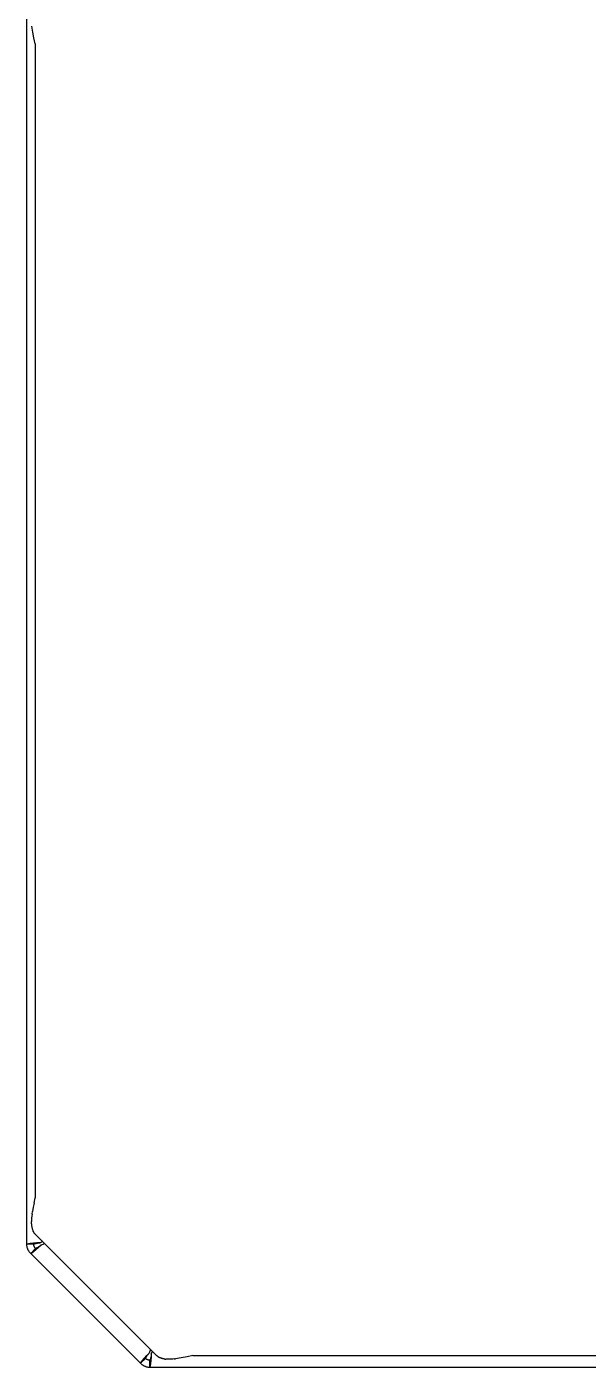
# Model space of a CAD drawing. Header units: millimetres. Extents: x -582 to 3448, y -204 to 2611.
# Drawn here: x 1037.8 to 1199.6, y 310.7 to 697.5 of the extents above; entities that cross this region are included whole.
import ezdxf

# ---------------------------------------------------------------- set-up
doc = ezdxf.new("R2010")
doc.units = ezdxf.units.MM
doc.header["$MEASUREMENT"] = 0
doc.layers.add('Utwórz2D linie widoczne', color=7, linetype='Continuous', true_color=0x000000)

msp = doc.modelspace()

# ---------------------------------------------------------------- linework, layer by layer
at = {"layer": 'Utwórz2D linie widoczne'}
for p, q in [((1037.76, 346.22), (1037.76, 705.07)), ((1039.5, 695.97), (1039.23, 697.67)), ((1039.82, 694.29), (1039.5, 695.97)), ((1040.2, 692.61), (1039.82, 694.29)), ((1040.2, 692.61), (1040.2, 359.54)), ((1039.62, 356.86), (1039.4, 355.64)), ((1039.87, 358.08), (1039.62, 356.86)), ((1039.87, 358.08), (1040.2, 359.54)), ((1039.12, 353.26), (1039.1, 352.72)), ((1039.1, 352.4), (1039.1, 352.72)), ((1039.11, 352.08), (1039.1, 352.4)), ((1039.11, 352.08), (1039.11, 351.89)), ((1039.15, 353.8), (1039.12, 353.26)), ((1039.21, 354.33), (1039.15, 353.8)), ((1039.28, 354.86), (1039.21, 354.33)), ((1039.28, 354.86), (1039.4, 355.64)), ((1039.11, 351.89), (1039.13, 351.71)), ((1039.13, 351.71), (1039.15, 351.53)), ((1039.15, 351.53), (1039.17, 351.35)), ((1039.17, 351.35), (1039.2, 351.17)), ((1039.2, 351.17), (1039.24, 350.99)), ((1039.24, 350.99), (1039.28, 350.81)), ((1039.28, 350.81), (1039.33, 350.63)), ((1039.33, 350.63), (1039.39, 350.45)), ((1039.39, 350.45), (1039.45, 350.28)), ((1039.45, 350.28), (1039.52, 350.11)), ((1039.52, 350.11), (1039.59, 349.94)), ((1039.63, 349.85), (1039.59, 349.94)), ((1039.69, 349.75), (1039.63, 349.85)), ((1039.74, 349.66), (1039.69, 349.75)), ((1039.8, 349.57), (1039.74, 349.66)), ((1039.86, 349.48), (1039.8, 349.57)), ((1039.92, 349.4), (1039.86, 349.48)), ((1039.98, 349.32), (1039.92, 349.4)), ((1040.05, 349.23), (1039.98, 349.32)), ((1040.12, 349.15), (1040.05, 349.23)), ((1040.2, 349.08), (1040.12, 349.15)), ((1040.2, 349.08), (1075.2, 314.08)), ((1038.7, 346.36), (1037.76, 346.22)), ((1037.76, 346.09), (1037.76, 346.22)), ((1039.76, 346.22), (1037.76, 346.22)), ((1037.76, 345.96), (1037.76, 346.09)), ((1037.78, 345.83), (1037.76, 345.96)), ((1037.79, 345.7), (1037.78, 345.83)), ((1037.81, 345.57), (1037.79, 345.7)), ((1037.83, 345.45), (1037.81, 345.57)), ((1037.86, 345.32), (1037.83, 345.45)), ((1037.9, 345.2), (1037.86, 345.32)), ((1037.93, 345.07), (1037.9, 345.2)), ((1037.97, 344.95), (1037.93, 345.07)), ((1038.02, 344.83), (1037.97, 344.95)), ((1038.07, 344.71), (1038.02, 344.83)), ((1038.12, 344.59), (1038.07, 344.71)), ((1038.18, 344.47), (1038.12, 344.59)), ((1038.24, 344.36), (1038.18, 344.47)), ((1038.31, 344.25), (1038.24, 344.36)), ((1038.38, 344.14), (1038.31, 344.25)), ((1039.65, 346.47), (1038.7, 346.36)), ((1038.87, 343.53), (1040.28, 344.95)), ((1039.64, 344.1), (1040.39, 344.69)), ((1040.6, 346.55), (1039.65, 346.47)), ((1039.76, 346.22), (1039.97, 346.29)), ((1039.76, 346.16), (1039.76, 346.22)), ((1039.76, 346.1), (1039.76, 346.16)), ((1039.76, 346.04), (1039.76, 346.1)), ((1039.77, 345.98), (1039.76, 346.04)), ((1039.78, 345.91), (1039.77, 345.98)), ((1039.79, 345.85), (1039.78, 345.91)), ((1039.81, 345.79), (1039.79, 345.85)), ((1039.82, 345.73), (1039.81, 345.79)), ((1039.84, 345.68), (1039.82, 345.73)), ((1039.86, 345.62), (1039.84, 345.68)), ((1039.88, 345.56), (1039.86, 345.62)), ((1039.9, 345.5), (1039.88, 345.56)), ((1039.93, 345.45), (1039.9, 345.5)), ((1039.96, 345.39), (1039.93, 345.45)), ((1039.99, 345.34), (1039.96, 345.39)), ((1039.97, 346.29), (1040.19, 346.36)), ((1040.02, 345.28), (1039.99, 345.34)), ((1040.05, 345.23), (1040.02, 345.28)), ((1040.08, 345.18), (1040.05, 345.23)), ((1040.12, 345.13), (1040.08, 345.18)), ((1040.16, 345.08), (1040.12, 345.13)), ((1040.2, 345.04), (1040.16, 345.08)), ((1040.19, 346.36), (1040.42, 346.42)), ((1040.24, 344.99), (1040.2, 345.04)), ((1040.28, 344.95), (1040.24, 344.99)), ((1040.49, 345.05), (1040.28, 344.95)), ((1040.39, 344.69), (1041.11, 345.31)), ((1040.42, 346.42), (1040.64, 346.47)), ((1040.69, 345.16), (1040.49, 345.05)), ((1041.56, 346.6), (1040.6, 346.55)), ((1040.64, 346.47), (1040.87, 346.51)), ((1040.89, 345.27), (1040.69, 345.16)), ((1040.87, 346.51), (1041.1, 346.55)), ((1041.09, 345.4), (1040.89, 345.27)), ((1041.28, 345.53), (1041.09, 345.4)), ((1041.1, 346.55), (1041.33, 346.58)), ((1041.11, 345.31), (1041.82, 345.95)), ((1041.46, 345.66), (1041.28, 345.53)), ((1041.33, 346.58), (1041.56, 346.6)), ((1041.65, 345.8), (1041.46, 345.66)), ((1042.35, 346.93), (1041.56, 346.6)), ((1041.82, 345.95), (1041.65, 345.8)), ((1041.82, 345.95), (1042.88, 346.39)), ((1038.45, 344.03), (1038.38, 344.14)), ((1038.53, 343.92), (1038.45, 344.03)), ((1038.61, 343.82), (1038.53, 343.92)), ((1038.69, 343.72), (1038.61, 343.82)), ((1038.78, 343.63), (1038.69, 343.72)), ((1038.87, 343.53), (1038.78, 343.63)), ((1038.87, 343.53), (1039.64, 344.1)), ((1070.58, 311.82), (1038.87, 343.53)), ((1071.15, 312.59), (1071.74, 313.34)), ((1071.74, 313.34), (1072.36, 314.06)), ((1072, 313.23), (1072.1, 313.44)), ((1072.1, 313.44), (1072.21, 313.64)), ((1072.21, 313.64), (1072.32, 313.84)), ((1072.32, 313.84), (1072.45, 314.04)), ((1072.36, 314.06), (1073, 314.77)), ((1072.45, 314.04), (1072.58, 314.23)), ((1072.58, 314.23), (1072.71, 314.41)), ((1072.71, 314.41), (1072.85, 314.6)), ((1072.85, 314.6), (1073, 314.77)), ((1073.44, 315.83), (1073, 314.77)), ((1073.47, 313.37), (1073.41, 313.14)), ((1073.52, 313.59), (1073.47, 313.37)), ((1073.57, 313.82), (1073.52, 313.59)), ((1073.6, 313.55), (1073.52, 312.6)), ((1073.6, 314.05), (1073.57, 313.82)), ((1073.65, 314.51), (1073.6, 313.55)), ((1073.63, 314.28), (1073.6, 314.05)), ((1073.65, 314.51), (1073.63, 314.28)), ((1073.65, 314.51), (1073.98, 315.3)), ((1075.27, 314.01), (1075.2, 314.08)), ((1075.34, 313.95), (1075.27, 314.01)), ((1075.41, 313.88), (1075.34, 313.95)), ((1075.49, 313.82), (1075.41, 313.88)), ((1075.57, 313.76), (1075.49, 313.82)), ((1075.64, 313.71), (1075.57, 313.76)), ((1075.64, 313.71), (1075.85, 313.58)), ((1075.98, 313.51), (1075.85, 313.58)), ((1076.12, 313.45), (1075.98, 313.51)), ((1076.26, 313.38), (1076.12, 313.45)), ((1076.4, 313.33), (1076.26, 313.38)), ((1076.55, 313.27), (1076.4, 313.33)), ((1082.3, 313.38), (1080.61, 313.11)), ((1083.99, 313.7), (1082.3, 313.38)), ((1085.66, 314.08), (1083.99, 313.7)), ((1085.66, 314.08), (1380.73, 314.08)), ((1072, 313.23), (1070.58, 311.82)), ((1070.58, 311.82), (1071.15, 312.59)), ((1070.58, 311.82), (1070.68, 311.73)), ((1070.68, 311.73), (1070.77, 311.64)), ((1070.77, 311.64), (1070.87, 311.56)), ((1070.87, 311.56), (1070.97, 311.48)), ((1070.97, 311.48), (1071.08, 311.4)), ((1071.08, 311.4), (1071.19, 311.33)), ((1071.19, 311.33), (1071.3, 311.26)), ((1071.3, 311.26), (1071.41, 311.19)), ((1071.41, 311.19), (1071.52, 311.13)), ((1071.52, 311.13), (1071.64, 311.07)), ((1071.64, 311.07), (1071.76, 311.02)), ((1071.76, 311.02), (1071.88, 310.97)), ((1071.88, 310.97), (1072, 310.92)), ((1072.04, 313.19), (1072, 313.23)), ((1072, 310.92), (1072.12, 310.88)), ((1072.09, 313.15), (1072.04, 313.19)), ((1072.13, 313.11), (1072.09, 313.15)), ((1072.12, 310.88), (1072.25, 310.85)), ((1072.18, 313.07), (1072.13, 313.11)), ((1072.23, 313.03), (1072.18, 313.07)), ((1072.28, 313), (1072.23, 313.03)), ((1072.25, 310.85), (1072.37, 310.81)), ((1072.34, 312.97), (1072.28, 313)), ((1072.39, 312.94), (1072.34, 312.97)), ((1072.37, 310.81), (1072.5, 310.78)), ((1072.44, 312.91), (1072.39, 312.94)), ((1072.5, 312.88), (1072.44, 312.91)), ((1072.55, 312.85), (1072.5, 312.88)), ((1072.5, 310.78), (1072.62, 310.76)), ((1072.61, 312.83), (1072.55, 312.85)), ((1072.67, 312.81), (1072.61, 312.83)), ((1072.62, 310.76), (1072.75, 310.74)), ((1072.73, 312.79), (1072.67, 312.81)), ((1072.78, 312.77), (1072.73, 312.79)), ((1072.75, 310.74), (1072.88, 310.73)), ((1072.84, 312.76), (1072.78, 312.77)), ((1072.9, 312.74), (1072.84, 312.76)), ((1072.88, 310.73), (1073.01, 310.71)), ((1072.96, 312.73), (1072.9, 312.74)), ((1073.03, 312.72), (1072.96, 312.73)), ((1073.01, 310.71), (1073.14, 310.71)), ((1073.09, 312.71), (1073.03, 312.72)), ((1073.15, 312.71), (1073.09, 312.71)), ((1073.14, 310.71), (1073.27, 310.71)), ((1073.21, 312.71), (1073.15, 312.71)), ((1073.27, 312.71), (1073.21, 312.71)), ((1073.34, 312.92), (1073.27, 312.71)), ((1073.27, 310.71), (1073.27, 312.71)), ((1073.41, 311.65), (1073.27, 310.71)), ((1073.27, 310.71), (1393.12, 310.71)), ((1073.41, 313.14), (1073.34, 312.92)), ((1073.52, 312.6), (1073.41, 311.65)), ((1076.69, 313.23), (1076.55, 313.27)), ((1076.84, 313.18), (1076.69, 313.23)), ((1076.99, 313.14), (1076.84, 313.18)), ((1077.14, 313.11), (1076.99, 313.14)), ((1077.29, 313.08), (1077.14, 313.11)), ((1077.44, 313.06), (1077.29, 313.08)), ((1077.59, 313.04), (1077.44, 313.06)), ((1077.59, 313.04), (1077.89, 313.01)), ((1078.28, 312.99), (1077.89, 313.01)), ((1078.67, 312.98), (1078.28, 312.99)), ((1079.06, 312.98), (1078.67, 312.98)), ((1079.46, 313), (1079.06, 312.98)), ((1079.85, 313.03), (1079.46, 313)), ((1080.24, 313.07), (1079.85, 313.03)), ((1080.24, 313.07), (1080.61, 313.11))]:
    msp.add_line(p, q, dxfattribs=at)

doc.saveas('drawing.dxf')
